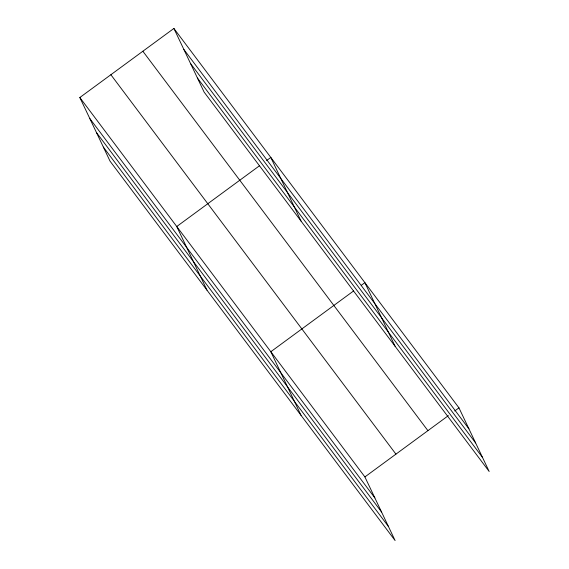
<?xml version="1.0" encoding="UTF-8"?>
<svg xmlns="http://www.w3.org/2000/svg" width="569" height="569" viewBox="0 0 569 569"><rect width="100%" height="100%" fill="white"/><g stroke="black" fill="none" stroke-linecap="round" stroke-linejoin="round"><path stroke-width="0.85" d="M79.831 97.519L364.9 476.929L395.106 540.55L110.037 161.141L79.831 97.519L173.894 28.45L458.963 407.859L489.169 471.481L204.1 92.071L173.894 28.45M259.528 165.735L176.753 226.519L206.967 290.14M266.584 160.558L270.816 157.449L301.022 221.071M353.598 290.944L270.823 351.72L301.037 415.342M361.358 285.247L364.885 282.651L395.099 346.279M364.9 476.929L448.379 415.626M454.731 410.967L458.963 407.859M183.865 49.453L468.934 428.862M190.544 63.522L475.613 442.931M197.422 78.01L482.491 457.419M142.855 51.246L427.916 430.655M110.87 74.724L395.939 454.133M89.802 118.523L374.871 497.932M96.481 132.584L381.55 511.993M103.359 147.079L388.428 526.489"/></g></svg>
